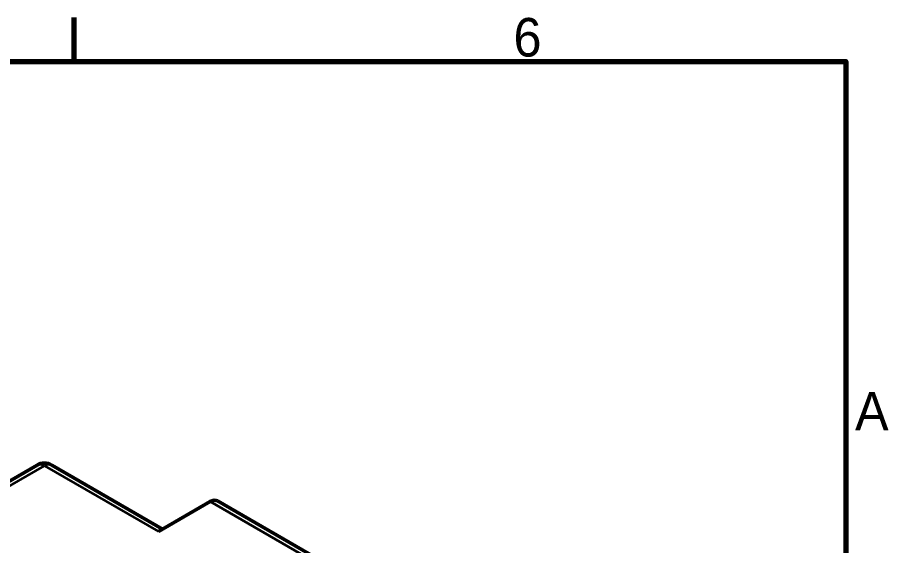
# Model space of a CAD drawing. Header units: millimetres. Extents: x -489 to 466, y -79 to 257.
# Drawn here: x -185.5 to -126.1, y 214.7 to 250.8 of the extents above; entities that cross this region are included whole.
import ezdxf

# ---------------------------------------------------------------- set-up
doc = ezdxf.new("R2010")
doc.units = ezdxf.units.MM
for name, color, linetype, lineweight in [('경계(ISO)', 7, 'Continuous', 70), ('외형선(ISO)', 7, 'Continuous', 50), ('좁은 외형선(ISO)', 7, 'Continuous', 35)]:
    doc.layers.add(name, color=color, linetype=linetype, lineweight=lineweight)
doc.styles.add('레이블 문자 (JIS)', font='')
doc.styles.get('레이블 문자 (JIS)').set_extended_font_data('Gulim')

# ---------------------------------------------------------------- blocks, each defined once
blk = doc.blocks.new('경계 Default Border')
at = {"layer": '경계(ISO)'}
blk.add_line((350, 287), (350, 290.4), dxfattribs=at)
at = {"layer": '경계(ISO)', "flags": 128}
blk.add_lwpolyline([(10, 10), (10, 287), (410, 287), (410, 10), (10, 10)], dxfattribs=at)
at = {"layer": '경계(ISO)', "char_height": 3, "attachment_point": 7, "style": '레이블 문자 (JIS)'}
for s, insert in [('6', (384.154, 287.33)), ('A', (410.705, 258.293))]:
    blk.add_mtext(s, dxfattribs=dict(at, insert=insert))

msp = doc.modelspace()

# ---------------------------------------------------------------- linework, layer by layer
at = {"layer": '외형선(ISO)', "color": 0}
for p, q in [((-197.46189, 212.55544), (-184.16828, 220.23051)), ((-175.59722, 215.85935), (-183.16828, 220.23051)), ((-172.35458, 217.73149), (-175.89011, 215.69025)), ((-164.78351, 213.69853), (-171.85458, 217.78102))]:
    msp.add_line(p, q, dxfattribs=at)
msp.add_arc((-183.66828, 219.36448), 1, 60, 120, dxfattribs=at)
msp.add_ellipse((-172.35458, 216.91499), major_axis=(0.5, 0.86603), ratio=0.57735027, start_param=0, end_param=0.78539816, dxfattribs=at)
at = {"layer": '좁은 외형선(ISO)', "color": 0}
for p, q in [((-196.96189, 212.50591), (-183.66828, 220.18098)), ((-183.66828, 220.18098), (-175.89011, 215.69025)), ((-172.35458, 217.73149), (-165.28351, 213.649))]:
    msp.add_line(p, q, dxfattribs=at)
for major_axis, start_param, end_param in [((-0.5, 0.86603), 5.49778714, 6.28318531), ((0.5, 0.86603), 0, 0.78539816)]:
    msp.add_ellipse((-183.66828, 219.36448), major_axis=major_axis, ratio=0.57735027, start_param=start_param, end_param=end_param, dxfattribs=at)

# ---------------------------------------------------------------- block references
at = {"color": 0, "xscale": 0.8778375, "yscale": 0.8778375, "zscale": 0.8778375}
msp.add_blockref('경계 Default Border', (-488.88012, -4.14478), dxfattribs=at)

doc.saveas('drawing.dxf')
